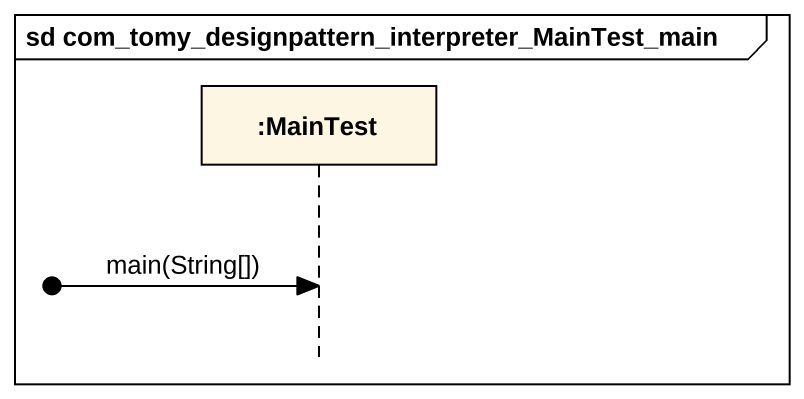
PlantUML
@startuml
mainframe sd com_tomy_designpattern_interpreter_MainTest_main
hide footbox
participant ":MainTest" as MainTest

[o-> MainTest : main(String[])
@enduml
